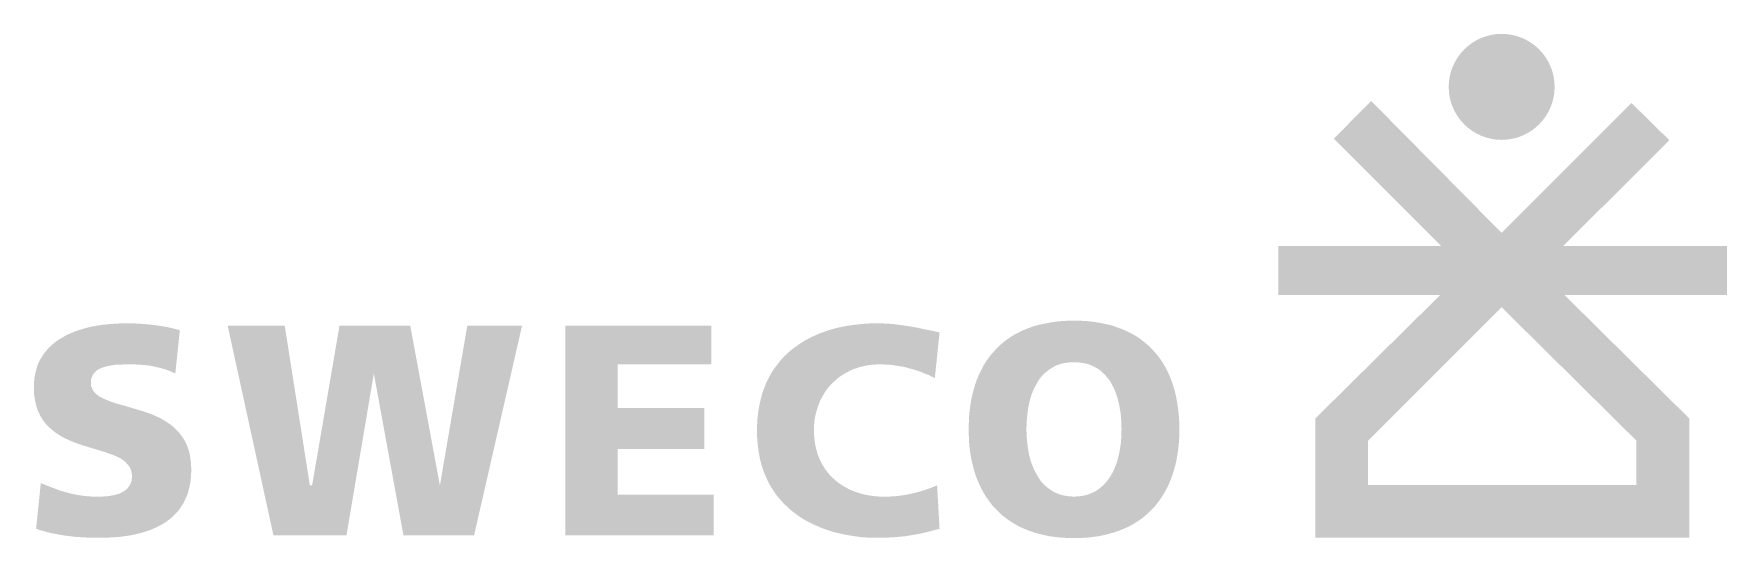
# Model space of a CAD drawing. Header units: metres. Extents: x -44.6 to 0, y 0 to 13.3.
import ezdxf

# ---------------------------------------------------------------- set-up
doc = ezdxf.new("R2010")
doc.units = ezdxf.units.M

msp = doc.modelspace()

# ---------------------------------------------------------------- hatches: boundary and pattern name
h = msp.add_hatch(color=256)
h.dxf.hatch_style = 1
edge = h.paths.add_edge_path()
edge.add_arc((-5.943, 11.88), 1.396, 0, 360)
h = msp.add_hatch(color=7)
h.paths.add_polyline_path([(-0.997, 3.143), (-4.288, 6.397), (0, 6.397), (0, 7.692), (-4.315, 7.692), (-1.525, 10.476), (-2.522, 11.457), (-5.943, 8.032), (-9.384, 11.51), (-10.365, 10.517), (-7.541, 7.692), (-11.833, 7.692), (-11.833, 6.397), (-7.562, 6.397), (-10.856, 3.143), (-10.856, 0), (-0.997, 0)])
h.paths.add_polyline_path([(-9.462, 1.394), (-9.462, 2.559), (-5.943, 6.074), (-2.391, 2.559), (-2.391, 1.394)], flags=16)
for points in [[(-42.956, 5.59), (-43.06, 5.575), (-43.164, 5.551), (-43.268, 5.526), (-43.366, 5.496), (-43.465, 5.467), (-43.559, 5.432), (-43.653, 5.392), (-43.747, 5.353), (-43.836, 5.303), (-43.92, 5.254), (-44.004, 5.2), (-44.084, 5.145), (-44.158, 5.081), (-44.227, 5.017), (-44.291, 4.942), (-44.356, 4.868), (-44.41, 4.789), (-44.459, 4.705), (-44.504, 4.616), (-44.544, 4.522), (-44.573, 4.418), (-44.598, 4.314), (-44.618, 4.206), (-44.628, 4.092), (-44.633, 3.968), (-44.628, 3.79), (-44.603, 3.627), (-44.568, 3.474), (-44.524, 3.34), (-44.464, 3.216), (-44.395, 3.103), (-44.316, 2.999), (-44.227, 2.91), (-44.133, 2.826), (-44.034, 2.752), (-43.925, 2.682), (-43.817, 2.623), (-43.698, 2.569), (-43.579, 2.519), (-43.46, 2.475), (-43.342, 2.435), (-43.099, 2.361), (-42.867, 2.292), (-42.753, 2.257), (-42.649, 2.217), (-42.545, 2.183), (-42.452, 2.143), (-42.363, 2.099), (-42.283, 2.049), (-42.219, 1.995), (-42.16, 1.935), (-42.11, 1.871), (-42.076, 1.797), (-42.056, 1.713), (-42.044, 1.602), (-42.051, 1.55), (-42.056, 1.51), (-42.066, 1.48), (-42.076, 1.446), (-42.09, 1.416), (-42.114, 1.37), (-42.16, 1.312), (-42.204, 1.268), (-42.259, 1.228), (-42.318, 1.194), (-42.382, 1.164), (-42.452, 1.144), (-42.526, 1.124), (-42.605, 1.11), (-42.689, 1.095), (-42.773, 1.09), (-42.862, 1.085), (-42.951, 1.085), (-43.06, 1.085), (-43.169, 1.09), (-43.277, 1.1), (-43.376, 1.114), (-43.48, 1.129), (-43.579, 1.149), (-43.673, 1.169), (-43.767, 1.194), (-43.95, 1.248), (-44.123, 1.312), (-44.291, 1.377), (-44.45, 1.441), (-44.573, 0.239), (-44.479, 0.204), (-44.385, 0.18), (-44.286, 0.15), (-44.183, 0.125), (-44.079, 0.106), (-43.975, 0.086), (-43.866, 0.066), (-43.762, 0.051), (-43.549, 0.026), (-43.337, 0.012), (-43.139, 0.002), (-42.951, 0.002), (-42.714, 0.002), (-42.481, 0.017), (-42.367, 0.026), (-42.254, 0.041), (-42.14, 0.056), (-42.031, 0.076), (-41.922, 0.101), (-41.818, 0.125), (-41.715, 0.155), (-41.616, 0.19), (-41.517, 0.224), (-41.423, 0.269), (-41.329, 0.313), (-41.245, 0.358), (-41.161, 0.412), (-41.077, 0.472), (-41.002, 0.531), (-40.933, 0.6), (-40.864, 0.669), (-40.8, 0.744), (-40.745, 0.828), (-40.691, 0.912), (-40.646, 1.006), (-40.602, 1.1), (-40.567, 1.204), (-40.538, 1.312), (-40.513, 1.426), (-40.498, 1.545), (-40.488, 1.673), (-40.483, 1.802), (-40.493, 1.98), (-40.513, 2.148), (-40.547, 2.297), (-40.597, 2.435), (-40.656, 2.559), (-40.73, 2.672), (-40.81, 2.776), (-40.899, 2.87), (-40.993, 2.954), (-41.096, 3.028), (-41.205, 3.098), (-41.319, 3.162), (-41.438, 3.216), (-41.561, 3.266), (-41.685, 3.31), (-41.809, 3.35), (-42.056, 3.424), (-42.293, 3.493), (-42.407, 3.523), (-42.516, 3.558), (-42.62, 3.592), (-42.714, 3.632), (-42.808, 3.671), (-42.887, 3.711), (-42.956, 3.76), (-43.015, 3.81), (-43.065, 3.869), (-43.099, 3.934), (-43.124, 4.008), (-43.129, 4.087), (-43.129, 4.151), (-43.114, 4.21), (-43.099, 4.245), (-43.085, 4.28), (-43.065, 4.309), (-43.045, 4.339), (-43.02, 4.364), (-42.981, 4.403), (-42.915, 4.447), (-42.832, 4.482), (-42.753, 4.507), (-42.674, 4.527), (-42.59, 4.542), (-42.506, 4.557), (-42.422, 4.562), (-42.254, 4.567), (-42.105, 4.572), (-41.952, 4.567), (-41.794, 4.557), (-41.635, 4.542), (-41.482, 4.517), (-41.334, 4.482), (-41.185, 4.443), (-41.116, 4.418), (-41.042, 4.389), (-40.973, 4.359), (-40.904, 4.329), (-40.785, 5.472), (-40.943, 5.511), (-41.111, 5.551), (-41.284, 5.58), (-41.462, 5.605), (-41.645, 5.625), (-41.833, 5.64), (-42.026, 5.65), (-42.229, 5.65), (-42.432, 5.645), (-42.644, 5.63), (-42.748, 5.62), (-42.852, 5.61)], [(-35.671, 4.329), (-34.89, 0.061), (-33.03, 0.061), (-31.764, 5.59), (-33.208, 5.59), (-33.93, 1.382), (-34.712, 5.59), (-36.576, 5.59), (-37.298, 1.382), (-37.358, 1.382), (-38.02, 5.59), (-39.524, 5.59), (-38.317, 0.061), (-36.393, 0.061)], [(-26.714, 1.139), (-29.242, 1.139), (-29.242, 2.341), (-26.957, 2.341), (-26.957, 3.424), (-29.242, 3.424), (-29.242, 4.572), (-26.774, 4.572), (-26.774, 5.59), (-30.622, 5.59), (-30.622, 0.061), (-26.714, 0.061)], [(-20.824, 1.382), (-20.982, 1.317), (-21.151, 1.258), (-21.319, 1.208), (-21.492, 1.164), (-21.67, 1.129), (-21.843, 1.105), (-21.937, 1.095), (-22.026, 1.09), (-22.115, 1.085), (-22.204, 1.085), (-22.308, 1.085), (-22.402, 1.09), (-22.501, 1.1), (-22.595, 1.114), (-22.689, 1.129), (-22.778, 1.149), (-22.867, 1.174), (-22.951, 1.204), (-23.035, 1.233), (-23.119, 1.268), (-23.193, 1.307), (-23.272, 1.347), (-23.342, 1.391), (-23.416, 1.441), (-23.48, 1.495), (-23.544, 1.55), (-23.604, 1.604), (-23.663, 1.668), (-23.717, 1.733), (-23.767, 1.797), (-23.811, 1.866), (-23.856, 1.94), (-23.895, 2.015), (-23.93, 2.094), (-23.965, 2.178), (-23.989, 2.262), (-24.014, 2.351), (-24.034, 2.44), (-24.049, 2.529), (-24.059, 2.628), (-24.069, 2.727), (-24.069, 2.826), (-24.069, 2.92), (-24.064, 3.014), (-24.054, 3.103), (-24.039, 3.192), (-24.019, 3.281), (-23.994, 3.365), (-23.97, 3.449), (-23.94, 3.528), (-23.91, 3.607), (-23.871, 3.681), (-23.831, 3.755), (-23.787, 3.825), (-23.742, 3.894), (-23.693, 3.958), (-23.638, 4.023), (-23.579, 4.082), (-23.52, 4.136), (-23.46, 4.191), (-23.396, 4.24), (-23.327, 4.285), (-23.257, 4.329), (-23.183, 4.369), (-23.109, 4.408), (-23.03, 4.443), (-22.951, 4.468), (-22.867, 4.497), (-22.783, 4.517), (-22.694, 4.537), (-22.605, 4.552), (-22.516, 4.562), (-22.422, 4.567), (-22.328, 4.572), (-22.239, 4.567), (-22.145, 4.562), (-22.056, 4.557), (-21.967, 4.547), (-21.878, 4.532), (-21.784, 4.517), (-21.695, 4.502), (-21.606, 4.478), (-21.517, 4.453), (-21.423, 4.428), (-21.334, 4.398), (-21.245, 4.369), (-21.156, 4.329), (-21.062, 4.295), (-20.973, 4.25), (-20.884, 4.21), (-20.76, 5.412), (-20.968, 5.457), (-21.17, 5.496), (-21.373, 5.541), (-21.576, 5.575), (-21.779, 5.605), (-21.981, 5.63), (-22.184, 5.645), (-22.387, 5.65), (-22.555, 5.65), (-22.718, 5.64), (-22.882, 5.625), (-23.04, 5.605), (-23.198, 5.585), (-23.351, 5.556), (-23.5, 5.521), (-23.643, 5.482), (-23.787, 5.432), (-23.925, 5.383), (-24.059, 5.323), (-24.187, 5.264), (-24.311, 5.195), (-24.43, 5.12), (-24.543, 5.041), (-24.657, 4.957), (-24.761, 4.868), (-24.86, 4.774), (-24.954, 4.67), (-25.038, 4.562), (-25.122, 4.453), (-25.196, 4.334), (-25.265, 4.206), (-25.33, 4.077), (-25.384, 3.943), (-25.434, 3.8), (-25.473, 3.652), (-25.508, 3.498), (-25.537, 3.34), (-25.557, 3.172), (-25.567, 3.004), (-25.572, 2.826), (-25.567, 2.633), (-25.552, 2.445), (-25.527, 2.267), (-25.498, 2.099), (-25.458, 1.935), (-25.409, 1.782), (-25.349, 1.634), (-25.285, 1.495), (-25.216, 1.362), (-25.137, 1.238), (-25.053, 1.119), (-24.959, 1.006), (-24.865, 0.902), (-24.761, 0.803), (-24.657, 0.709), (-24.543, 0.625), (-24.425, 0.541), (-24.306, 0.467), (-24.182, 0.402), (-24.054, 0.338), (-23.925, 0.284), (-23.792, 0.229), (-23.653, 0.185), (-23.52, 0.145), (-23.381, 0.111), (-23.238, 0.081), (-23.094, 0.056), (-22.956, 0.036), (-22.812, 0.017), (-22.669, 0.007), (-22.525, 0.002), (-22.387, 0.002), (-22.253, 0.002), (-22.125, 0.007), (-22.006, 0.012), (-21.887, 0.021), (-21.665, 0.041), (-21.462, 0.076), (-21.269, 0.111), (-21.091, 0.15), (-20.923, 0.195), (-20.76, 0.239)]]:
    msp.add_hatch(color=7).paths.add_polyline_path(points)
h = msp.add_hatch(color=7)
h.paths.add_polyline_path([(-15.241, 0.674), (-15.147, 0.763), (-15.062, 0.857), (-14.983, 0.961), (-14.909, 1.065), (-14.84, 1.174), (-14.776, 1.293), (-14.716, 1.411), (-14.667, 1.535), (-14.617, 1.663), (-14.578, 1.797), (-14.538, 1.935), (-14.509, 2.079), (-14.484, 2.227), (-14.464, 2.381), (-14.449, 2.534), (-14.439, 2.692), (-14.439, 2.855), (-14.439, 3.019), (-14.449, 3.182), (-14.464, 3.335), (-14.484, 3.488), (-14.509, 3.637), (-14.538, 3.78), (-14.573, 3.919), (-14.617, 4.052), (-14.662, 4.181), (-14.716, 4.309), (-14.771, 4.428), (-14.835, 4.542), (-14.904, 4.656), (-14.978, 4.759), (-15.058, 4.858), (-15.142, 4.952), (-15.231, 5.046), (-15.33, 5.13), (-15.428, 5.209), (-15.532, 5.284), (-15.646, 5.353), (-15.765, 5.412), (-15.883, 5.472), (-16.012, 5.521), (-16.146, 5.571), (-16.279, 5.61), (-16.423, 5.64), (-16.571, 5.669), (-16.724, 5.694), (-16.882, 5.709), (-17.046, 5.719), (-17.214, 5.719), (-17.382, 5.719), (-17.545, 5.709), (-17.703, 5.694), (-17.857, 5.669), (-18.005, 5.64), (-18.149, 5.61), (-18.287, 5.571), (-18.421, 5.521), (-18.544, 5.472), (-18.668, 5.412), (-18.787, 5.353), (-18.895, 5.284), (-19.004, 5.209), (-19.103, 5.13), (-19.197, 5.046), (-19.286, 4.952), (-19.375, 4.858), (-19.454, 4.759), (-19.528, 4.656), (-19.598, 4.542), (-19.657, 4.428), (-19.716, 4.309), (-19.771, 4.181), (-19.815, 4.052), (-19.855, 3.919), (-19.894, 3.78), (-19.924, 3.637), (-19.949, 3.488), (-19.969, 3.335), (-19.983, 3.182), (-19.988, 3.019), (-19.993, 2.855), (-19.988, 2.692), (-19.983, 2.534), (-19.969, 2.381), (-19.949, 2.227), (-19.924, 2.079), (-19.889, 1.935), (-19.855, 1.797), (-19.815, 1.663), (-19.766, 1.535), (-19.711, 1.411), (-19.657, 1.293), (-19.593, 1.174), (-19.523, 1.065), (-19.449, 0.961), (-19.37, 0.857), (-19.281, 0.763), (-19.192, 0.674), (-19.098, 0.585), (-18.994, 0.506), (-18.89, 0.432), (-18.777, 0.363), (-18.663, 0.298), (-18.539, 0.244), (-18.411, 0.19), (-18.282, 0.145), (-18.144, 0.106), (-18, 0.071), (-17.852, 0.041), (-17.703, 0.021), (-17.545, 0.002), (-17.382, -0.003), (-17.214, -0.008), (-17.046, -0.003), (-16.887, 0.002), (-16.729, 0.021), (-16.576, 0.041), (-16.427, 0.071), (-16.289, 0.106), (-16.151, 0.145), (-16.017, 0.19), (-15.893, 0.244), (-15.77, 0.298), (-15.651, 0.363), (-15.542, 0.432), (-15.433, 0.506), (-15.335, 0.585)])
h.paths.add_polyline_path([(-17.214, 1.085), (-17.298, 1.09), (-17.377, 1.095), (-17.451, 1.11), (-17.525, 1.124), (-17.595, 1.144), (-17.664, 1.174), (-17.728, 1.199), (-17.788, 1.233), (-17.847, 1.273), (-17.901, 1.312), (-17.956, 1.357), (-18.005, 1.406), (-18.079, 1.48), (-18.139, 1.569), (-18.178, 1.629), (-18.213, 1.693), (-18.247, 1.757), (-18.282, 1.827), (-18.307, 1.896), (-18.337, 1.965), (-18.361, 2.039), (-18.381, 2.118), (-18.401, 2.193), (-18.416, 2.272), (-18.43, 2.356), (-18.44, 2.435), (-18.45, 2.519), (-18.465, 2.687), (-18.47, 2.855), (-18.465, 3.033), (-18.45, 3.207), (-18.44, 3.291), (-18.43, 3.375), (-18.416, 3.459), (-18.401, 3.538), (-18.381, 3.617), (-18.361, 3.691), (-18.337, 3.765), (-18.307, 3.84), (-18.282, 3.909), (-18.247, 3.973), (-18.213, 4.037), (-18.178, 4.102), (-18.139, 4.161), (-18.099, 4.215), (-18.055, 4.27), (-17.983, 4.342), (-17.901, 4.408), (-17.847, 4.448), (-17.788, 4.482), (-17.699, 4.534), (-17.595, 4.572), (-17.525, 4.591), (-17.451, 4.606), (-17.377, 4.616), (-17.298, 4.626), (-17.214, 4.626), (-17.135, 4.626), (-17.056, 4.616), (-16.976, 4.606), (-16.902, 4.591), (-16.833, 4.572), (-16.737, 4.534), (-16.64, 4.482), (-16.551, 4.431), (-16.477, 4.364), (-16.423, 4.319), (-16.378, 4.27), (-16.334, 4.215), (-16.267, 4.134), (-16.215, 4.037), (-16.18, 3.973), (-16.151, 3.909), (-16.121, 3.84), (-16.096, 3.765), (-16.071, 3.691), (-16.052, 3.617), (-16.032, 3.538), (-16.002, 3.375), (-15.977, 3.207), (-15.968, 3.033), (-15.963, 2.855), (-15.968, 2.687), (-15.977, 2.519), (-16.002, 2.356), (-16.032, 2.193), (-16.052, 2.118), (-16.071, 2.039), (-16.096, 1.965), (-16.121, 1.896), (-16.151, 1.827), (-16.18, 1.757), (-16.215, 1.693), (-16.249, 1.629), (-16.289, 1.569), (-16.334, 1.51), (-16.378, 1.456), (-16.423, 1.406), (-16.477, 1.357), (-16.526, 1.312), (-16.581, 1.273), (-16.64, 1.233), (-16.704, 1.199), (-16.769, 1.174), (-16.833, 1.144), (-16.902, 1.124), (-16.976, 1.11), (-17.056, 1.095), (-17.135, 1.09)], flags=16)

doc.saveas('drawing.dxf')
